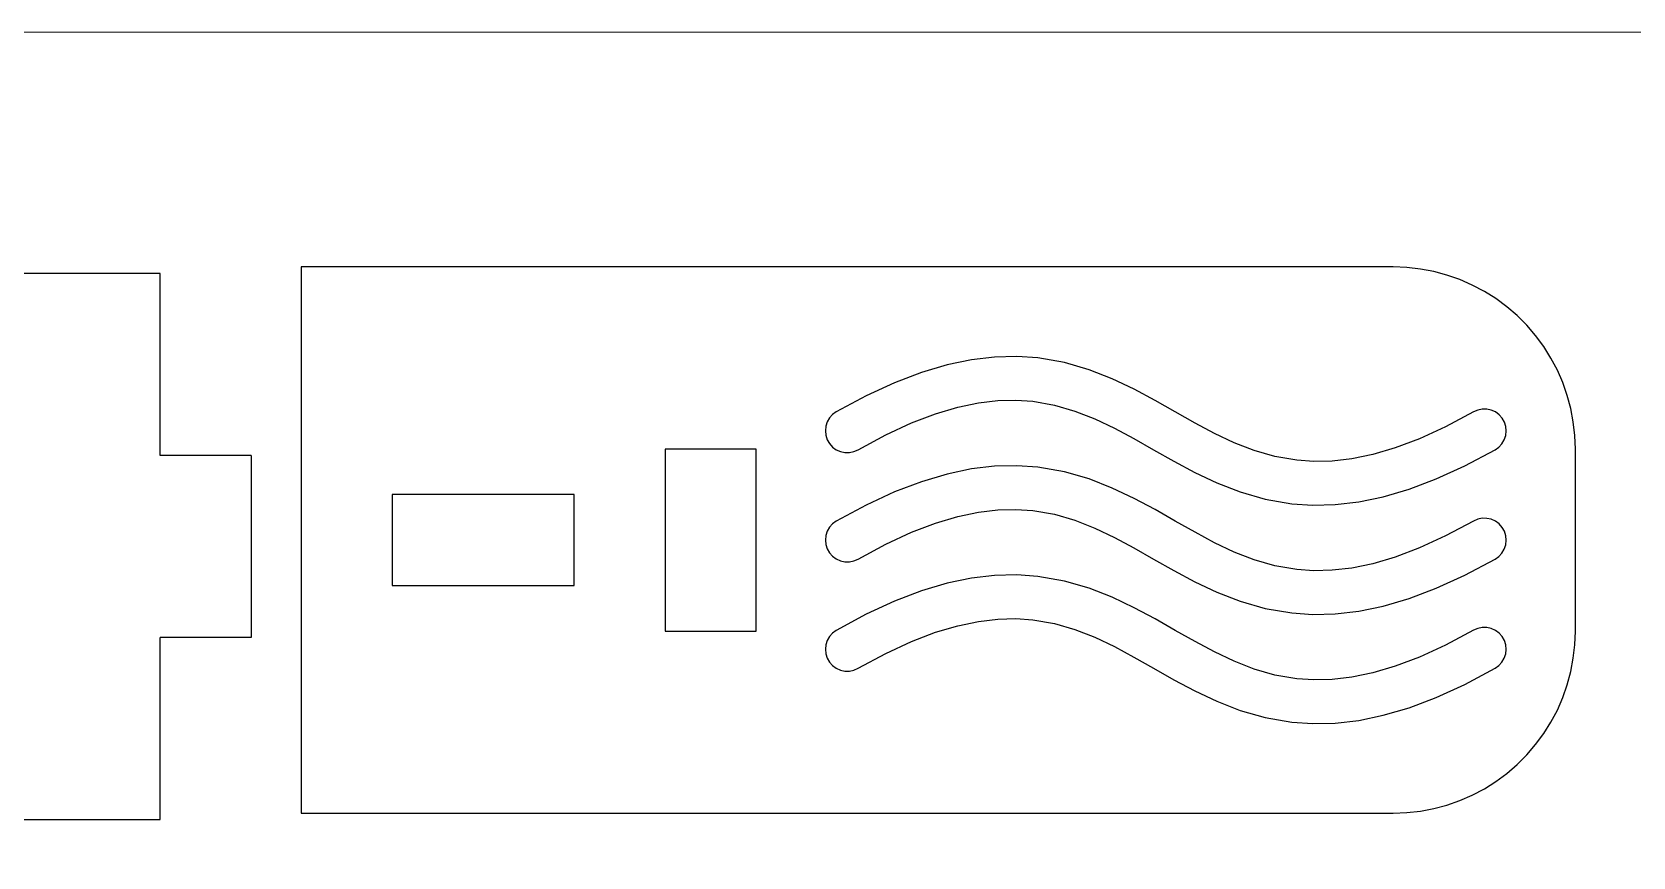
# Model space of a CAD drawing. Header units: millimetres. Extents: x -3928 to -434, y -548 to 1409.
# Drawn here: x -2938.1 to -2850.2, y 1277.1 to 1322.4 of the extents above; entities that cross this region are included whole.
import ezdxf

# ---------------------------------------------------------------- set-up
doc = ezdxf.new("R2010")
doc.units = ezdxf.units.MM
doc.header["$MEASUREMENT"] = 0
doc.layers.add('layer 1', color=7, linetype='Continuous')

msp = doc.modelspace()

# ---------------------------------------------------------------- linework, layer by layer
at = {"layer": 'layer 1', "color": 250, "lineweight": 9}
msp.add_lwpolyline([(-3928.424, 422.392), (-2728.424, 422.392), (-2728.424, 1322.392), (-3928.424, 1322.392), (-3928.424, 422.392)], close=True, dxfattribs=at)
at = {"layer": 'layer 1', "color": 1, "lineweight": 25}
for points in [[(-2923.3666, 1309.4865), (-2923.3666, 1309.4865), (-2923.3666, 1279.4866), (-2923.3666, 1279.4866)], [(-2863.3665, 1309.4865), (-2863.3665, 1309.4865), (-2923.3666, 1309.4865), (-2923.3666, 1309.4865)], [(-2931.1015, 1309.129), (-2931.1015, 1309.129), (-2956.1015, 1309.129), (-2956.1015, 1309.129)], [(-2931.1015, 1299.1288), (-2931.1015, 1299.1288), (-2931.1015, 1309.129), (-2931.1015, 1309.129)], [(-2926.1016, 1299.1288), (-2926.1016, 1299.1288), (-2931.1015, 1299.1288), (-2931.1015, 1299.1288)], [(-2926.1016, 1299.1288), (-2926.1016, 1299.1288), (-2926.1016, 1289.1289), (-2926.1016, 1289.1289)], [(-2898.3666, 1299.4866), (-2898.3666, 1299.4866), (-2903.3665, 1299.4866), (-2903.3665, 1299.4866)], [(-2903.3665, 1299.4866), (-2903.3665, 1299.4866), (-2903.3665, 1289.4868), (-2903.3665, 1289.4868)], [(-2898.3666, 1289.4868), (-2898.3666, 1289.4868), (-2898.3666, 1299.4866), (-2898.3666, 1299.4866)], [(-2853.3666, 1289.4868), (-2853.3666, 1289.4868), (-2853.3666, 1299.4866), (-2853.3666, 1299.4866)], [(-2908.3668, 1296.9865), (-2908.3668, 1296.9865), (-2918.3666, 1296.9865), (-2918.3666, 1296.9865)], [(-2918.3666, 1296.9865), (-2918.3666, 1296.9865), (-2918.3666, 1291.9866), (-2918.3666, 1291.9866)], [(-2908.3668, 1291.9866), (-2908.3668, 1291.9866), (-2908.3668, 1296.9865), (-2908.3668, 1296.9865)], [(-2918.3666, 1291.9866), (-2918.3666, 1291.9866), (-2908.3668, 1291.9866), (-2908.3668, 1291.9866)], [(-2903.3665, 1289.4868), (-2903.3665, 1289.4868), (-2898.3666, 1289.4868), (-2898.3666, 1289.4868)], [(-2926.1016, 1289.1289), (-2926.1016, 1289.1289), (-2931.1015, 1289.1289), (-2931.1015, 1289.1289)], [(-2931.1015, 1279.1291), (-2931.1015, 1279.1291), (-2931.1015, 1289.1289), (-2931.1015, 1289.1289)], [(-2956.1015, 1279.1291), (-2956.1015, 1279.1291), (-2931.1015, 1279.1291), (-2931.1015, 1279.1291)], [(-2923.3666, 1279.4866), (-2923.3666, 1279.4866), (-2863.3665, 1279.4866), (-2863.3665, 1279.4866)]]:
    msp.add_open_spline(points, degree=3, dxfattribs=at)
for points, knots in [([(-2853.3666, 1299.4866), (-2853.3666, 1299.4866), (-2853.3945, 1300.2338), (-2853.3945, 1300.2338), (-2853.3945, 1300.2338), (-2853.3945, 1300.2338), (-2853.4785, 1300.9771), (-2853.4785, 1300.9771), (-2853.4785, 1300.9771), (-2853.4785, 1300.9771), (-2853.6175, 1301.712), (-2853.6175, 1301.712), (-2853.6175, 1301.712), (-2853.6175, 1301.712), (-2853.8108, 1302.4341), (-2853.8108, 1302.4341), (-2853.8108, 1302.4341), (-2853.8108, 1302.4341), (-2854.0577, 1303.14), (-2854.0577, 1303.14), (-2854.0577, 1303.14), (-2854.0577, 1303.14), (-2854.3569, 1303.8255), (-2854.3569, 1303.8255), (-2854.3569, 1303.8255), (-2854.3569, 1303.8255), (-2854.7065, 1304.4866), (-2854.7065, 1304.4866), (-2854.7065, 1304.4866), (-2854.7065, 1304.4866), (-2855.1041, 1305.1198), (-2855.1041, 1305.1198), (-2855.1041, 1305.1198), (-2855.1041, 1305.1198), (-2855.5482, 1305.7216), (-2855.5482, 1305.7216), (-2855.5482, 1305.7216), (-2855.5482, 1305.7216), (-2856.0361, 1306.2885), (-2856.0361, 1306.2885), (-2856.0361, 1306.2885), (-2856.0361, 1306.2885), (-2856.5649, 1306.817), (-2856.5649, 1306.817), (-2856.5649, 1306.817), (-2856.5649, 1306.817), (-2857.1318, 1307.3049), (-2857.1318, 1307.3049), (-2857.1318, 1307.3049), (-2857.1318, 1307.3049), (-2857.7333, 1307.749), (-2857.7333, 1307.749), (-2857.7333, 1307.749), (-2857.7333, 1307.749), (-2858.3666, 1308.147), (-2858.3666, 1308.147), (-2858.3666, 1308.147), (-2858.3666, 1308.147), (-2859.0277, 1308.4962), (-2859.0277, 1308.4962), (-2859.0277, 1308.4962), (-2859.0277, 1308.4962), (-2859.7131, 1308.7954), (-2859.7131, 1308.7954), (-2859.7131, 1308.7954), (-2859.7131, 1308.7954), (-2860.419, 1309.0423), (-2860.419, 1309.0423), (-2860.419, 1309.0423), (-2860.419, 1309.0423), (-2861.1415, 1309.236), (-2861.1415, 1309.236), (-2861.1415, 1309.236), (-2861.1415, 1309.236), (-2861.8763, 1309.375), (-2861.8763, 1309.375), (-2861.8763, 1309.375), (-2861.8763, 1309.375), (-2862.6193, 1309.4586), (-2862.6193, 1309.4586), (-2862.6193, 1309.4586), (-2862.6193, 1309.4586), (-2863.3665, 1309.4865), (-2863.3665, 1309.4865)], [0, 0, 0, 0, 0.0454545, 0.0454545, 0.0454545, 0.0454545, 0.0909091, 0.0909091, 0.0909091, 0.0909091, 0.1363636, 0.1363636, 0.1363636, 0.1363636, 0.1818182, 0.1818182, 0.1818182, 0.1818182, 0.2272727, 0.2272727, 0.2272727, 0.2272727, 0.2727273, 0.2727273, 0.2727273, 0.2727273, 0.3181818, 0.3181818, 0.3181818, 0.3181818, 0.3636364, 0.3636364, 0.3636364, 0.3636364, 0.4090909, 0.4090909, 0.4090909, 0.4090909, 0.4545455, 0.4545455, 0.4545455, 0.4545455, 0.5, 0.5, 0.5, 0.5, 0.5454545, 0.5454545, 0.5454545, 0.5454545, 0.5909091, 0.5909091, 0.5909091, 0.5909091, 0.6363636, 0.6363636, 0.6363636, 0.6363636, 0.6818182, 0.6818182, 0.6818182, 0.6818182, 0.7272727, 0.7272727, 0.7272727, 0.7272727, 0.7727273, 0.7727273, 0.7727273, 0.7727273, 0.8181818, 0.8181818, 0.8181818, 0.8181818, 0.8636364, 0.8636364, 0.8636364, 0.8636364, 0.9090909, 0.9090909, 0.9090909, 0.9090909, 1, 1, 1, 1]), ([(-2858.9596, 1301.5299), (-2858.9596, 1301.5299), (-2860.4984, 1300.7108), (-2860.4984, 1300.7108), (-2860.4984, 1300.7108), (-2860.4984, 1300.7108), (-2861.9307, 1300.056), (-2861.9307, 1300.056), (-2861.9307, 1300.056), (-2861.9307, 1300.056), (-2863.2624, 1299.5533), (-2863.2624, 1299.5533), (-2863.2624, 1299.5533), (-2863.2624, 1299.5533), (-2864.4999, 1299.19), (-2864.4999, 1299.19), (-2864.4999, 1299.19), (-2864.4999, 1299.19), (-2865.6507, 1298.9522), (-2865.6507, 1298.9522), (-2865.6507, 1298.9522), (-2865.6507, 1298.9522), (-2866.7235, 1298.8273), (-2866.7235, 1298.8273), (-2866.7235, 1298.8273), (-2866.7235, 1298.8273), (-2867.7282, 1298.8023), (-2867.7282, 1298.8023), (-2867.7282, 1298.8023), (-2867.7282, 1298.8023), (-2868.6758, 1298.8665), (-2868.6758, 1298.8665), (-2868.6758, 1298.8665), (-2868.6758, 1298.8665), (-2869.8696, 1299.0732), (-2869.8696, 1299.0732), (-2869.8696, 1299.0732), (-2869.8696, 1299.0732), (-2871.0059, 1299.3999), (-2871.0059, 1299.3999), (-2871.0059, 1299.3999), (-2871.0059, 1299.3999), (-2872.1055, 1299.8288), (-2872.1055, 1299.8288), (-2872.1055, 1299.8288), (-2872.1055, 1299.8288), (-2873.185, 1300.3414), (-2873.185, 1300.3414), (-2873.185, 1300.3414), (-2873.185, 1300.3414), (-2874.2595, 1300.9157), (-2874.2595, 1300.9157), (-2874.2595, 1300.9157), (-2874.2595, 1300.9157), (-2875.3436, 1301.5285), (-2875.3436, 1301.5285), (-2875.3436, 1301.5285), (-2875.3436, 1301.5285), (-2876.4514, 1302.1565), (-2876.4514, 1302.1565), (-2876.4514, 1302.1565), (-2876.4514, 1302.1565), (-2877.5989, 1302.7714), (-2877.5989, 1302.7714), (-2877.5989, 1302.7714), (-2877.5989, 1302.7714), (-2878.8026, 1303.3436), (-2878.8026, 1303.3436), (-2878.8026, 1303.3436), (-2878.8026, 1303.3436), (-2880.0776, 1303.8434), (-2880.0776, 1303.8434), (-2880.0776, 1303.8434), (-2880.0776, 1303.8434), (-2881.4379, 1304.2375), (-2881.4379, 1304.2375), (-2881.4379, 1304.2375), (-2881.4379, 1304.2375), (-2882.8934, 1304.4911), (-2882.8934, 1304.4911), (-2882.8934, 1304.4911), (-2882.8934, 1304.4911), (-2884.0509, 1304.5702), (-2884.0509, 1304.5702), (-2884.0509, 1304.5702), (-2884.0509, 1304.5702), (-2885.2669, 1304.5402), (-2885.2669, 1304.5402), (-2885.2669, 1304.5402), (-2885.2669, 1304.5402), (-2886.5429, 1304.3903), (-2886.5429, 1304.3903), (-2886.5429, 1304.3903), (-2886.5429, 1304.3903), (-2887.8817, 1304.1109), (-2887.8817, 1304.1109), (-2887.8817, 1304.1109), (-2887.8817, 1304.1109), (-2889.2875, 1303.6939), (-2889.2875, 1303.6939), (-2889.2875, 1303.6939), (-2889.2875, 1303.6939), (-2890.7653, 1303.1301), (-2890.7653, 1303.1301), (-2890.7653, 1303.1301), (-2890.7653, 1303.1301), (-2892.3221, 1302.4112), (-2892.3221, 1302.4112), (-2892.3221, 1302.4112), (-2892.3221, 1302.4112), (-2893.9647, 1301.5271), (-2893.9647, 1301.5271)], [0, 0, 0, 0, 0.0344828, 0.0344828, 0.0344828, 0.0344828, 0.0689655, 0.0689655, 0.0689655, 0.0689655, 0.1034483, 0.1034483, 0.1034483, 0.1034483, 0.137931, 0.137931, 0.137931, 0.137931, 0.1724138, 0.1724138, 0.1724138, 0.1724138, 0.2068966, 0.2068966, 0.2068966, 0.2068966, 0.2413793, 0.2413793, 0.2413793, 0.2413793, 0.2758621, 0.2758621, 0.2758621, 0.2758621, 0.3103448, 0.3103448, 0.3103448, 0.3103448, 0.3448276, 0.3448276, 0.3448276, 0.3448276, 0.3793103, 0.3793103, 0.3793103, 0.3793103, 0.4137931, 0.4137931, 0.4137931, 0.4137931, 0.4482759, 0.4482759, 0.4482759, 0.4482759, 0.4827586, 0.4827586, 0.4827586, 0.4827586, 0.5172414, 0.5172414, 0.5172414, 0.5172414, 0.5517241, 0.5517241, 0.5517241, 0.5517241, 0.5862069, 0.5862069, 0.5862069, 0.5862069, 0.6206897, 0.6206897, 0.6206897, 0.6206897, 0.6551724, 0.6551724, 0.6551724, 0.6551724, 0.6896552, 0.6896552, 0.6896552, 0.6896552, 0.7241379, 0.7241379, 0.7241379, 0.7241379, 0.7586207, 0.7586207, 0.7586207, 0.7586207, 0.7931034, 0.7931034, 0.7931034, 0.7931034, 0.8275862, 0.8275862, 0.8275862, 0.8275862, 0.862069, 0.862069, 0.862069, 0.862069, 0.8965517, 0.8965517, 0.8965517, 0.8965517, 0.9310345, 0.9310345, 0.9310345, 0.9310345, 1, 1, 1, 1]), ([(-2892.7687, 1299.4461), (-2892.7687, 1299.4461), (-2891.2479, 1300.2649), (-2891.2479, 1300.2649), (-2891.2479, 1300.2649), (-2891.2479, 1300.2649), (-2889.8322, 1300.9193), (-2889.8322, 1300.9193), (-2889.8322, 1300.9193), (-2889.8322, 1300.9193), (-2888.5164, 1301.4213), (-2888.5164, 1301.4213), (-2888.5164, 1301.4213), (-2888.5164, 1301.4213), (-2887.2936, 1301.7843), (-2887.2936, 1301.7843), (-2887.2936, 1301.7843), (-2887.2936, 1301.7843), (-2886.157, 1302.0213), (-2886.157, 1302.0213), (-2886.157, 1302.0213), (-2886.157, 1302.0213), (-2885.0969, 1302.1462), (-2885.0969, 1302.1462), (-2885.0969, 1302.1462), (-2885.0969, 1302.1462), (-2884.1042, 1302.1709), (-2884.1042, 1302.1709), (-2884.1042, 1302.1709), (-2884.1042, 1302.1709), (-2883.1672, 1302.1071), (-2883.1672, 1302.1071), (-2883.1672, 1302.1071), (-2883.1672, 1302.1071), (-2881.9854, 1301.9007), (-2881.9854, 1301.9007), (-2881.9854, 1301.9007), (-2881.9854, 1301.9007), (-2880.8583, 1301.574), (-2880.8583, 1301.574), (-2880.8583, 1301.574), (-2880.8583, 1301.574), (-2879.7657, 1301.1454), (-2879.7657, 1301.1454), (-2879.7657, 1301.1454), (-2879.7657, 1301.1454), (-2878.6904, 1300.6328), (-2878.6904, 1300.6328), (-2878.6904, 1300.6328), (-2878.6904, 1300.6328), (-2877.618, 1300.0581), (-2877.618, 1300.0581), (-2877.618, 1300.0581), (-2877.618, 1300.0581), (-2876.5343, 1299.4447), (-2876.5343, 1299.4447), (-2876.5343, 1299.4447), (-2876.5343, 1299.4447), (-2875.4248, 1298.8164), (-2875.4248, 1298.8164), (-2875.4248, 1298.8164), (-2875.4248, 1298.8164), (-2874.2733, 1298.2015), (-2874.2733, 1298.2015), (-2874.2733, 1298.2015), (-2874.2733, 1298.2015), (-2873.0643, 1297.6289), (-2873.0643, 1297.6289), (-2873.0643, 1297.6289), (-2873.0643, 1297.6289), (-2871.782, 1297.129), (-2871.782, 1297.129), (-2871.782, 1297.129), (-2871.782, 1297.129), (-2870.4129, 1296.7353), (-2870.4129, 1296.7353), (-2870.4129, 1296.7353), (-2870.4129, 1296.7353), (-2868.9471, 1296.4817), (-2868.9471, 1296.4817), (-2868.9471, 1296.4817), (-2868.9471, 1296.4817), (-2867.7808, 1296.403), (-2867.7808, 1296.403), (-2867.7808, 1296.403), (-2867.7808, 1296.403), (-2866.5552, 1296.433), (-2866.5552, 1296.433), (-2866.5552, 1296.433), (-2866.5552, 1296.433), (-2865.2687, 1296.5829), (-2865.2687, 1296.5829), (-2865.2687, 1296.5829), (-2865.2687, 1296.5829), (-2863.9175, 1296.8616), (-2863.9175, 1296.8616), (-2863.9175, 1296.8616), (-2863.9175, 1296.8616), (-2862.4986, 1297.2783), (-2862.4986, 1297.2783), (-2862.4986, 1297.2783), (-2862.4986, 1297.2783), (-2861.006, 1297.8413), (-2861.006, 1297.8413), (-2861.006, 1297.8413), (-2861.006, 1297.8413), (-2859.4334, 1298.5599), (-2859.4334, 1298.5599), (-2859.4334, 1298.5599), (-2859.4334, 1298.5599), (-2857.7739, 1299.4432), (-2857.7739, 1299.4432)], [0, 0, 0, 0, 0.0344828, 0.0344828, 0.0344828, 0.0344828, 0.0689655, 0.0689655, 0.0689655, 0.0689655, 0.1034483, 0.1034483, 0.1034483, 0.1034483, 0.137931, 0.137931, 0.137931, 0.137931, 0.1724138, 0.1724138, 0.1724138, 0.1724138, 0.2068966, 0.2068966, 0.2068966, 0.2068966, 0.2413793, 0.2413793, 0.2413793, 0.2413793, 0.2758621, 0.2758621, 0.2758621, 0.2758621, 0.3103448, 0.3103448, 0.3103448, 0.3103448, 0.3448276, 0.3448276, 0.3448276, 0.3448276, 0.3793103, 0.3793103, 0.3793103, 0.3793103, 0.4137931, 0.4137931, 0.4137931, 0.4137931, 0.4482759, 0.4482759, 0.4482759, 0.4482759, 0.4827586, 0.4827586, 0.4827586, 0.4827586, 0.5172414, 0.5172414, 0.5172414, 0.5172414, 0.5517241, 0.5517241, 0.5517241, 0.5517241, 0.5862069, 0.5862069, 0.5862069, 0.5862069, 0.6206897, 0.6206897, 0.6206897, 0.6206897, 0.6551724, 0.6551724, 0.6551724, 0.6551724, 0.6896552, 0.6896552, 0.6896552, 0.6896552, 0.7241379, 0.7241379, 0.7241379, 0.7241379, 0.7586207, 0.7586207, 0.7586207, 0.7586207, 0.7931034, 0.7931034, 0.7931034, 0.7931034, 0.8275862, 0.8275862, 0.8275862, 0.8275862, 0.862069, 0.862069, 0.862069, 0.862069, 0.8965517, 0.8965517, 0.8965517, 0.8965517, 0.9310345, 0.9310345, 0.9310345, 0.9310345, 1, 1, 1, 1]), ([(-2857.7739, 1299.4432), (-2857.7739, 1299.4432), (-2857.5696, 1299.5893), (-2857.5696, 1299.5893), (-2857.5696, 1299.5893), (-2857.5696, 1299.5893), (-2857.4006, 1299.7749), (-2857.4006, 1299.7749), (-2857.4006, 1299.7749), (-2857.4006, 1299.7749), (-2857.2736, 1299.9911), (-2857.2736, 1299.9911), (-2857.2736, 1299.9911), (-2857.2736, 1299.9911), (-2857.1946, 1300.2292), (-2857.1946, 1300.2292), (-2857.1946, 1300.2292), (-2857.1946, 1300.2292), (-2857.1668, 1300.4783), (-2857.1668, 1300.4783), (-2857.1668, 1300.4783), (-2857.1668, 1300.4783), (-2857.1911, 1300.7281), (-2857.1911, 1300.7281), (-2857.1911, 1300.7281), (-2857.1911, 1300.7281), (-2857.2669, 1300.9672), (-2857.2669, 1300.9672), (-2857.2669, 1300.9672), (-2857.2669, 1300.9672), (-2857.3911, 1301.1853), (-2857.3911, 1301.1853), (-2857.3911, 1301.1853), (-2857.3911, 1301.1853), (-2857.5576, 1301.3729), (-2857.5576, 1301.3729), (-2857.5576, 1301.3729), (-2857.5576, 1301.3729), (-2857.7594, 1301.5218), (-2857.7594, 1301.5218), (-2857.7594, 1301.5218), (-2857.7594, 1301.5218), (-2857.988, 1301.6255), (-2857.988, 1301.6255), (-2857.988, 1301.6255), (-2857.988, 1301.6255), (-2858.2332, 1301.6792), (-2858.2332, 1301.6792), (-2858.2332, 1301.6792), (-2858.2332, 1301.6792), (-2858.484, 1301.6809), (-2858.484, 1301.6809), (-2858.484, 1301.6809), (-2858.484, 1301.6809), (-2858.7296, 1301.6305), (-2858.7296, 1301.6305), (-2858.7296, 1301.6305), (-2858.7296, 1301.6305), (-2858.9596, 1301.5299), (-2858.9596, 1301.5299)], [0, 0, 0, 0, 0.0625, 0.0625, 0.0625, 0.0625, 0.125, 0.125, 0.125, 0.125, 0.1875, 0.1875, 0.1875, 0.1875, 0.25, 0.25, 0.25, 0.25, 0.3125, 0.3125, 0.3125, 0.3125, 0.375, 0.375, 0.375, 0.375, 0.4375, 0.4375, 0.4375, 0.4375, 0.5, 0.5, 0.5, 0.5, 0.5625, 0.5625, 0.5625, 0.5625, 0.625, 0.625, 0.625, 0.625, 0.6875, 0.6875, 0.6875, 0.6875, 0.75, 0.75, 0.75, 0.75, 0.8125, 0.8125, 0.8125, 0.8125, 0.875, 0.875, 0.875, 0.875, 1, 1, 1, 1]), ([(-2893.9647, 1301.5271), (-2893.9647, 1301.5271), (-2894.1679, 1301.38), (-2894.1679, 1301.38), (-2894.1679, 1301.38), (-2894.1679, 1301.38), (-2894.3361, 1301.1941), (-2894.3361, 1301.1941), (-2894.3361, 1301.1941), (-2894.3361, 1301.1941), (-2894.4617, 1300.9771), (-2894.4617, 1300.9771), (-2894.4617, 1300.9771), (-2894.4617, 1300.9771), (-2894.54, 1300.7386), (-2894.54, 1300.7386), (-2894.54, 1300.7386), (-2894.54, 1300.7386), (-2894.5665, 1300.4892), (-2894.5665, 1300.4892), (-2894.5665, 1300.4892), (-2894.5665, 1300.4892), (-2894.5411, 1300.2395), (-2894.5411, 1300.2395), (-2894.5411, 1300.2395), (-2894.5411, 1300.2395), (-2894.4638, 1300.001), (-2894.4638, 1300.001), (-2894.4638, 1300.001), (-2894.4638, 1300.001), (-2894.339, 1299.7833), (-2894.339, 1299.7833), (-2894.339, 1299.7833), (-2894.339, 1299.7833), (-2894.1714, 1299.5967), (-2894.1714, 1299.5967), (-2894.1714, 1299.5967), (-2894.1714, 1299.5967), (-2893.9689, 1299.4485), (-2893.9689, 1299.4485), (-2893.9689, 1299.4485), (-2893.9689, 1299.4485), (-2893.7399, 1299.3462), (-2893.7399, 1299.3462), (-2893.7399, 1299.3462), (-2893.7399, 1299.3462), (-2893.4944, 1299.2937), (-2893.4944, 1299.2937), (-2893.4944, 1299.2937), (-2893.4944, 1299.2937), (-2893.2436, 1299.293), (-2893.2436, 1299.293), (-2893.2436, 1299.293), (-2893.2436, 1299.293), (-2892.998, 1299.3445), (-2892.998, 1299.3445), (-2892.998, 1299.3445), (-2892.998, 1299.3445), (-2892.7687, 1299.4461), (-2892.7687, 1299.4461)], [0, 0, 0, 0, 0.0625, 0.0625, 0.0625, 0.0625, 0.125, 0.125, 0.125, 0.125, 0.1875, 0.1875, 0.1875, 0.1875, 0.25, 0.25, 0.25, 0.25, 0.3125, 0.3125, 0.3125, 0.3125, 0.375, 0.375, 0.375, 0.375, 0.4375, 0.4375, 0.4375, 0.4375, 0.5, 0.5, 0.5, 0.5, 0.5625, 0.5625, 0.5625, 0.5625, 0.625, 0.625, 0.625, 0.625, 0.6875, 0.6875, 0.6875, 0.6875, 0.75, 0.75, 0.75, 0.75, 0.8125, 0.8125, 0.8125, 0.8125, 0.875, 0.875, 0.875, 0.875, 1, 1, 1, 1]), ([(-2858.9596, 1295.5299), (-2858.9596, 1295.5299), (-2860.4984, 1294.7107), (-2860.4984, 1294.7107), (-2860.4984, 1294.7107), (-2860.4984, 1294.7107), (-2861.9307, 1294.056), (-2861.9307, 1294.056), (-2861.9307, 1294.056), (-2861.9307, 1294.056), (-2863.2624, 1293.5533), (-2863.2624, 1293.5533), (-2863.2624, 1293.5533), (-2863.2624, 1293.5533), (-2864.4999, 1293.1899), (-2864.4999, 1293.1899), (-2864.4999, 1293.1899), (-2864.4999, 1293.1899), (-2865.6507, 1292.9521), (-2865.6507, 1292.9521), (-2865.6507, 1292.9521), (-2865.6507, 1292.9521), (-2866.7235, 1292.8273), (-2866.7235, 1292.8273), (-2866.7235, 1292.8273), (-2866.7235, 1292.8273), (-2867.7282, 1292.8022), (-2867.7282, 1292.8022), (-2867.7282, 1292.8022), (-2867.7282, 1292.8022), (-2868.6758, 1292.8664), (-2868.6758, 1292.8664), (-2868.6758, 1292.8664), (-2868.6758, 1292.8664), (-2869.8696, 1293.0731), (-2869.8696, 1293.0731), (-2869.8696, 1293.0731), (-2869.8696, 1293.0731), (-2871.0059, 1293.3998), (-2871.0059, 1293.3998), (-2871.0059, 1293.3998), (-2871.0059, 1293.3998), (-2872.1055, 1293.8288), (-2872.1055, 1293.8288), (-2872.1055, 1293.8288), (-2872.1055, 1293.8288), (-2873.185, 1294.3414), (-2873.185, 1294.3414), (-2873.185, 1294.3414), (-2873.185, 1294.3414), (-2874.2595, 1294.9157), (-2874.2595, 1294.9157), (-2874.2595, 1294.9157), (-2874.2595, 1294.9157), (-2875.3436, 1295.5285), (-2875.3436, 1295.5285), (-2875.3436, 1295.5285), (-2875.3436, 1295.5285), (-2876.4514, 1296.1564), (-2876.4514, 1296.1564), (-2876.4514, 1296.1564), (-2876.4514, 1296.1564), (-2877.5989, 1296.7713), (-2877.5989, 1296.7713), (-2877.5989, 1296.7713), (-2877.5989, 1296.7713), (-2878.8026, 1297.3435), (-2878.8026, 1297.3435), (-2878.8026, 1297.3435), (-2878.8026, 1297.3435), (-2880.0776, 1297.8438), (-2880.0776, 1297.8438), (-2880.0776, 1297.8438), (-2880.0776, 1297.8438), (-2881.4379, 1298.2375), (-2881.4379, 1298.2375), (-2881.4379, 1298.2375), (-2881.4379, 1298.2375), (-2882.8934, 1298.4915), (-2882.8934, 1298.4915), (-2882.8934, 1298.4915), (-2882.8934, 1298.4915), (-2884.0509, 1298.5701), (-2884.0509, 1298.5701), (-2884.0509, 1298.5701), (-2884.0509, 1298.5701), (-2885.2669, 1298.5401), (-2885.2669, 1298.5401), (-2885.2669, 1298.5401), (-2885.2669, 1298.5401), (-2886.5429, 1298.3902), (-2886.5429, 1298.3902), (-2886.5429, 1298.3902), (-2886.5429, 1298.3902), (-2887.8817, 1298.1108), (-2887.8817, 1298.1108), (-2887.8817, 1298.1108), (-2887.8817, 1298.1108), (-2889.2875, 1297.6938), (-2889.2875, 1297.6938), (-2889.2875, 1297.6938), (-2889.2875, 1297.6938), (-2890.7653, 1297.1304), (-2890.7653, 1297.1304), (-2890.7653, 1297.1304), (-2890.7653, 1297.1304), (-2892.3221, 1296.4111), (-2892.3221, 1296.4111), (-2892.3221, 1296.4111), (-2892.3221, 1296.4111), (-2893.9647, 1295.5271), (-2893.9647, 1295.5271)], [0, 0, 0, 0, 0.0344828, 0.0344828, 0.0344828, 0.0344828, 0.0689655, 0.0689655, 0.0689655, 0.0689655, 0.1034483, 0.1034483, 0.1034483, 0.1034483, 0.137931, 0.137931, 0.137931, 0.137931, 0.1724138, 0.1724138, 0.1724138, 0.1724138, 0.2068966, 0.2068966, 0.2068966, 0.2068966, 0.2413793, 0.2413793, 0.2413793, 0.2413793, 0.2758621, 0.2758621, 0.2758621, 0.2758621, 0.3103448, 0.3103448, 0.3103448, 0.3103448, 0.3448276, 0.3448276, 0.3448276, 0.3448276, 0.3793103, 0.3793103, 0.3793103, 0.3793103, 0.4137931, 0.4137931, 0.4137931, 0.4137931, 0.4482759, 0.4482759, 0.4482759, 0.4482759, 0.4827586, 0.4827586, 0.4827586, 0.4827586, 0.5172414, 0.5172414, 0.5172414, 0.5172414, 0.5517241, 0.5517241, 0.5517241, 0.5517241, 0.5862069, 0.5862069, 0.5862069, 0.5862069, 0.6206897, 0.6206897, 0.6206897, 0.6206897, 0.6551724, 0.6551724, 0.6551724, 0.6551724, 0.6896552, 0.6896552, 0.6896552, 0.6896552, 0.7241379, 0.7241379, 0.7241379, 0.7241379, 0.7586207, 0.7586207, 0.7586207, 0.7586207, 0.7931034, 0.7931034, 0.7931034, 0.7931034, 0.8275862, 0.8275862, 0.8275862, 0.8275862, 0.862069, 0.862069, 0.862069, 0.862069, 0.8965517, 0.8965517, 0.8965517, 0.8965517, 0.9310345, 0.9310345, 0.9310345, 0.9310345, 1, 1, 1, 1]), ([(-2893.9647, 1295.5271), (-2893.9647, 1295.5271), (-2894.1679, 1295.38), (-2894.1679, 1295.38), (-2894.1679, 1295.38), (-2894.1679, 1295.38), (-2894.3361, 1295.194), (-2894.3361, 1295.194), (-2894.3361, 1295.194), (-2894.3361, 1295.194), (-2894.4617, 1294.9771), (-2894.4617, 1294.9771), (-2894.4617, 1294.9771), (-2894.4617, 1294.9771), (-2894.54, 1294.7386), (-2894.54, 1294.7386), (-2894.54, 1294.7386), (-2894.54, 1294.7386), (-2894.5665, 1294.4892), (-2894.5665, 1294.4892), (-2894.5665, 1294.4892), (-2894.5665, 1294.4892), (-2894.5411, 1294.2394), (-2894.5411, 1294.2394), (-2894.5411, 1294.2394), (-2894.5411, 1294.2394), (-2894.4638, 1294.0009), (-2894.4638, 1294.0009), (-2894.4638, 1294.0009), (-2894.4638, 1294.0009), (-2894.339, 1293.7833), (-2894.339, 1293.7833), (-2894.339, 1293.7833), (-2894.339, 1293.7833), (-2894.1714, 1293.5967), (-2894.1714, 1293.5967), (-2894.1714, 1293.5967), (-2894.1714, 1293.5967), (-2893.9689, 1293.4485), (-2893.9689, 1293.4485), (-2893.9689, 1293.4485), (-2893.9689, 1293.4485), (-2893.7399, 1293.3462), (-2893.7399, 1293.3462), (-2893.7399, 1293.3462), (-2893.7399, 1293.3462), (-2893.4944, 1293.2936), (-2893.4944, 1293.2936), (-2893.4944, 1293.2936), (-2893.4944, 1293.2936), (-2893.2436, 1293.2929), (-2893.2436, 1293.2929), (-2893.2436, 1293.2929), (-2893.2436, 1293.2929), (-2892.998, 1293.3444), (-2892.998, 1293.3444), (-2892.998, 1293.3444), (-2892.998, 1293.3444), (-2892.7687, 1293.446), (-2892.7687, 1293.446)], [0, 0, 0, 0, 0.0625, 0.0625, 0.0625, 0.0625, 0.125, 0.125, 0.125, 0.125, 0.1875, 0.1875, 0.1875, 0.1875, 0.25, 0.25, 0.25, 0.25, 0.3125, 0.3125, 0.3125, 0.3125, 0.375, 0.375, 0.375, 0.375, 0.4375, 0.4375, 0.4375, 0.4375, 0.5, 0.5, 0.5, 0.5, 0.5625, 0.5625, 0.5625, 0.5625, 0.625, 0.625, 0.625, 0.625, 0.6875, 0.6875, 0.6875, 0.6875, 0.75, 0.75, 0.75, 0.75, 0.8125, 0.8125, 0.8125, 0.8125, 0.875, 0.875, 0.875, 0.875, 1, 1, 1, 1]), ([(-2892.7687, 1293.446), (-2892.7687, 1293.446), (-2891.2479, 1294.2648), (-2891.2479, 1294.2648), (-2891.2479, 1294.2648), (-2891.2479, 1294.2648), (-2889.8322, 1294.9192), (-2889.8322, 1294.9192), (-2889.8322, 1294.9192), (-2889.8322, 1294.9192), (-2888.5164, 1295.4212), (-2888.5164, 1295.4212), (-2888.5164, 1295.4212), (-2888.5164, 1295.4212), (-2887.2936, 1295.7842), (-2887.2936, 1295.7842), (-2887.2936, 1295.7842), (-2887.2936, 1295.7842), (-2886.157, 1296.0213), (-2886.157, 1296.0213), (-2886.157, 1296.0213), (-2886.157, 1296.0213), (-2885.0969, 1296.1462), (-2885.0969, 1296.1462), (-2885.0969, 1296.1462), (-2885.0969, 1296.1462), (-2884.1042, 1296.1709), (-2884.1042, 1296.1709), (-2884.1042, 1296.1709), (-2884.1042, 1296.1709), (-2883.1672, 1296.107), (-2883.1672, 1296.107), (-2883.1672, 1296.107), (-2883.1672, 1296.107), (-2881.9854, 1295.9007), (-2881.9854, 1295.9007), (-2881.9854, 1295.9007), (-2881.9854, 1295.9007), (-2880.8583, 1295.5743), (-2880.8583, 1295.5743), (-2880.8583, 1295.5743), (-2880.8583, 1295.5743), (-2879.7657, 1295.1454), (-2879.7657, 1295.1454), (-2879.7657, 1295.1454), (-2879.7657, 1295.1454), (-2878.6904, 1294.6328), (-2878.6904, 1294.6328), (-2878.6904, 1294.6328), (-2878.6904, 1294.6328), (-2877.618, 1294.0581), (-2877.618, 1294.0581), (-2877.618, 1294.0581), (-2877.618, 1294.0581), (-2876.5343, 1293.4446), (-2876.5343, 1293.4446), (-2876.5343, 1293.4446), (-2876.5343, 1293.4446), (-2875.4248, 1292.8163), (-2875.4248, 1292.8163), (-2875.4248, 1292.8163), (-2875.4248, 1292.8163), (-2874.2733, 1292.2014), (-2874.2733, 1292.2014), (-2874.2733, 1292.2014), (-2874.2733, 1292.2014), (-2873.0643, 1291.6289), (-2873.0643, 1291.6289), (-2873.0643, 1291.6289), (-2873.0643, 1291.6289), (-2871.782, 1291.129), (-2871.782, 1291.129), (-2871.782, 1291.129), (-2871.782, 1291.129), (-2870.4129, 1290.7353), (-2870.4129, 1290.7353), (-2870.4129, 1290.7353), (-2870.4129, 1290.7353), (-2868.9471, 1290.482), (-2868.9471, 1290.482), (-2868.9471, 1290.482), (-2868.9471, 1290.482), (-2867.7808, 1290.403), (-2867.7808, 1290.403), (-2867.7808, 1290.403), (-2867.7808, 1290.403), (-2866.5552, 1290.4333), (-2866.5552, 1290.4333), (-2866.5552, 1290.4333), (-2866.5552, 1290.4333), (-2865.2687, 1290.5829), (-2865.2687, 1290.5829), (-2865.2687, 1290.5829), (-2865.2687, 1290.5829), (-2863.9175, 1290.8616), (-2863.9175, 1290.8616), (-2863.9175, 1290.8616), (-2863.9175, 1290.8616), (-2862.4986, 1291.2782), (-2862.4986, 1291.2782), (-2862.4986, 1291.2782), (-2862.4986, 1291.2782), (-2861.006, 1291.8412), (-2861.006, 1291.8412), (-2861.006, 1291.8412), (-2861.006, 1291.8412), (-2859.4334, 1292.5598), (-2859.4334, 1292.5598), (-2859.4334, 1292.5598), (-2859.4334, 1292.5598), (-2857.7739, 1293.4432), (-2857.7739, 1293.4432)], [0, 0, 0, 0, 0.0344828, 0.0344828, 0.0344828, 0.0344828, 0.0689655, 0.0689655, 0.0689655, 0.0689655, 0.1034483, 0.1034483, 0.1034483, 0.1034483, 0.137931, 0.137931, 0.137931, 0.137931, 0.1724138, 0.1724138, 0.1724138, 0.1724138, 0.2068966, 0.2068966, 0.2068966, 0.2068966, 0.2413793, 0.2413793, 0.2413793, 0.2413793, 0.2758621, 0.2758621, 0.2758621, 0.2758621, 0.3103448, 0.3103448, 0.3103448, 0.3103448, 0.3448276, 0.3448276, 0.3448276, 0.3448276, 0.3793103, 0.3793103, 0.3793103, 0.3793103, 0.4137931, 0.4137931, 0.4137931, 0.4137931, 0.4482759, 0.4482759, 0.4482759, 0.4482759, 0.4827586, 0.4827586, 0.4827586, 0.4827586, 0.5172414, 0.5172414, 0.5172414, 0.5172414, 0.5517241, 0.5517241, 0.5517241, 0.5517241, 0.5862069, 0.5862069, 0.5862069, 0.5862069, 0.6206897, 0.6206897, 0.6206897, 0.6206897, 0.6551724, 0.6551724, 0.6551724, 0.6551724, 0.6896552, 0.6896552, 0.6896552, 0.6896552, 0.7241379, 0.7241379, 0.7241379, 0.7241379, 0.7586207, 0.7586207, 0.7586207, 0.7586207, 0.7931034, 0.7931034, 0.7931034, 0.7931034, 0.8275862, 0.8275862, 0.8275862, 0.8275862, 0.862069, 0.862069, 0.862069, 0.862069, 0.8965517, 0.8965517, 0.8965517, 0.8965517, 0.9310345, 0.9310345, 0.9310345, 0.9310345, 1, 1, 1, 1]), ([(-2857.7739, 1293.4432), (-2857.7739, 1293.4432), (-2857.5696, 1293.5893), (-2857.5696, 1293.5893), (-2857.5696, 1293.5893), (-2857.5696, 1293.5893), (-2857.4006, 1293.7748), (-2857.4006, 1293.7748), (-2857.4006, 1293.7748), (-2857.4006, 1293.7748), (-2857.2736, 1293.9911), (-2857.2736, 1293.9911), (-2857.2736, 1293.9911), (-2857.2736, 1293.9911), (-2857.1946, 1294.2292), (-2857.1946, 1294.2292), (-2857.1946, 1294.2292), (-2857.1946, 1294.2292), (-2857.1668, 1294.4786), (-2857.1668, 1294.4786), (-2857.1668, 1294.4786), (-2857.1668, 1294.4786), (-2857.1911, 1294.728), (-2857.1911, 1294.728), (-2857.1911, 1294.728), (-2857.1911, 1294.728), (-2857.2669, 1294.9672), (-2857.2669, 1294.9672), (-2857.2669, 1294.9672), (-2857.2669, 1294.9672), (-2857.3911, 1295.1852), (-2857.3911, 1295.1852), (-2857.3911, 1295.1852), (-2857.3911, 1295.1852), (-2857.5576, 1295.3729), (-2857.5576, 1295.3729), (-2857.5576, 1295.3729), (-2857.5576, 1295.3729), (-2857.7594, 1295.5218), (-2857.7594, 1295.5218), (-2857.7594, 1295.5218), (-2857.7594, 1295.5218), (-2857.988, 1295.6255), (-2857.988, 1295.6255), (-2857.988, 1295.6255), (-2857.988, 1295.6255), (-2858.2332, 1295.6791), (-2858.2332, 1295.6791), (-2858.2332, 1295.6791), (-2858.2332, 1295.6791), (-2858.484, 1295.6809), (-2858.484, 1295.6809), (-2858.484, 1295.6809), (-2858.484, 1295.6809), (-2858.7296, 1295.6304), (-2858.7296, 1295.6304), (-2858.7296, 1295.6304), (-2858.7296, 1295.6304), (-2858.9596, 1295.5299), (-2858.9596, 1295.5299)], [0, 0, 0, 0, 0.0625, 0.0625, 0.0625, 0.0625, 0.125, 0.125, 0.125, 0.125, 0.1875, 0.1875, 0.1875, 0.1875, 0.25, 0.25, 0.25, 0.25, 0.3125, 0.3125, 0.3125, 0.3125, 0.375, 0.375, 0.375, 0.375, 0.4375, 0.4375, 0.4375, 0.4375, 0.5, 0.5, 0.5, 0.5, 0.5625, 0.5625, 0.5625, 0.5625, 0.625, 0.625, 0.625, 0.625, 0.6875, 0.6875, 0.6875, 0.6875, 0.75, 0.75, 0.75, 0.75, 0.8125, 0.8125, 0.8125, 0.8125, 0.875, 0.875, 0.875, 0.875, 1, 1, 1, 1]), ([(-2858.9596, 1289.5298), (-2858.9596, 1289.5298), (-2860.4984, 1288.7107), (-2860.4984, 1288.7107), (-2860.4984, 1288.7107), (-2860.4984, 1288.7107), (-2861.9307, 1288.0559), (-2861.9307, 1288.0559), (-2861.9307, 1288.0559), (-2861.9307, 1288.0559), (-2863.2624, 1287.5532), (-2863.2624, 1287.5532), (-2863.2624, 1287.5532), (-2863.2624, 1287.5532), (-2864.4999, 1287.1899), (-2864.4999, 1287.1899), (-2864.4999, 1287.1899), (-2864.4999, 1287.1899), (-2865.6507, 1286.9521), (-2865.6507, 1286.9521), (-2865.6507, 1286.9521), (-2865.6507, 1286.9521), (-2866.7235, 1286.8272), (-2866.7235, 1286.8272), (-2866.7235, 1286.8272), (-2866.7235, 1286.8272), (-2867.7282, 1286.8025), (-2867.7282, 1286.8025), (-2867.7282, 1286.8025), (-2867.7282, 1286.8025), (-2868.6758, 1286.8664), (-2868.6758, 1286.8664), (-2868.6758, 1286.8664), (-2868.6758, 1286.8664), (-2869.8696, 1287.0731), (-2869.8696, 1287.0731), (-2869.8696, 1287.0731), (-2869.8696, 1287.0731), (-2871.0059, 1287.3998), (-2871.0059, 1287.3998), (-2871.0059, 1287.3998), (-2871.0059, 1287.3998), (-2872.1055, 1287.8287), (-2872.1055, 1287.8287), (-2872.1055, 1287.8287), (-2872.1055, 1287.8287), (-2873.185, 1288.3413), (-2873.185, 1288.3413), (-2873.185, 1288.3413), (-2873.185, 1288.3413), (-2874.2595, 1288.9157), (-2874.2595, 1288.9157), (-2874.2595, 1288.9157), (-2874.2595, 1288.9157), (-2875.3436, 1289.5284), (-2875.3436, 1289.5284), (-2875.3436, 1289.5284), (-2875.3436, 1289.5284), (-2876.4514, 1290.1564), (-2876.4514, 1290.1564), (-2876.4514, 1290.1564), (-2876.4514, 1290.1564), (-2877.5989, 1290.7713), (-2877.5989, 1290.7713), (-2877.5989, 1290.7713), (-2877.5989, 1290.7713), (-2878.8026, 1291.3435), (-2878.8026, 1291.3435), (-2878.8026, 1291.3435), (-2878.8026, 1291.3435), (-2880.0776, 1291.8437), (-2880.0776, 1291.8437), (-2880.0776, 1291.8437), (-2880.0776, 1291.8437), (-2881.4379, 1292.2374), (-2881.4379, 1292.2374), (-2881.4379, 1292.2374), (-2881.4379, 1292.2374), (-2882.8934, 1292.4914), (-2882.8934, 1292.4914), (-2882.8934, 1292.4914), (-2882.8934, 1292.4914), (-2884.0509, 1292.5701), (-2884.0509, 1292.5701), (-2884.0509, 1292.5701), (-2884.0509, 1292.5701), (-2885.2669, 1292.5401), (-2885.2669, 1292.5401), (-2885.2669, 1292.5401), (-2885.2669, 1292.5401), (-2886.5429, 1292.3902), (-2886.5429, 1292.3902), (-2886.5429, 1292.3902), (-2886.5429, 1292.3902), (-2887.8817, 1292.1111), (-2887.8817, 1292.1111), (-2887.8817, 1292.1111), (-2887.8817, 1292.1111), (-2889.2875, 1291.6938), (-2889.2875, 1291.6938), (-2889.2875, 1291.6938), (-2889.2875, 1291.6938), (-2890.7653, 1291.1304), (-2890.7653, 1291.1304), (-2890.7653, 1291.1304), (-2890.7653, 1291.1304), (-2892.3221, 1290.4111), (-2892.3221, 1290.4111), (-2892.3221, 1290.4111), (-2892.3221, 1290.4111), (-2893.9647, 1289.527), (-2893.9647, 1289.527)], [0, 0, 0, 0, 0.0344828, 0.0344828, 0.0344828, 0.0344828, 0.0689655, 0.0689655, 0.0689655, 0.0689655, 0.1034483, 0.1034483, 0.1034483, 0.1034483, 0.137931, 0.137931, 0.137931, 0.137931, 0.1724138, 0.1724138, 0.1724138, 0.1724138, 0.2068966, 0.2068966, 0.2068966, 0.2068966, 0.2413793, 0.2413793, 0.2413793, 0.2413793, 0.2758621, 0.2758621, 0.2758621, 0.2758621, 0.3103448, 0.3103448, 0.3103448, 0.3103448, 0.3448276, 0.3448276, 0.3448276, 0.3448276, 0.3793103, 0.3793103, 0.3793103, 0.3793103, 0.4137931, 0.4137931, 0.4137931, 0.4137931, 0.4482759, 0.4482759, 0.4482759, 0.4482759, 0.4827586, 0.4827586, 0.4827586, 0.4827586, 0.5172414, 0.5172414, 0.5172414, 0.5172414, 0.5517241, 0.5517241, 0.5517241, 0.5517241, 0.5862069, 0.5862069, 0.5862069, 0.5862069, 0.6206897, 0.6206897, 0.6206897, 0.6206897, 0.6551724, 0.6551724, 0.6551724, 0.6551724, 0.6896552, 0.6896552, 0.6896552, 0.6896552, 0.7241379, 0.7241379, 0.7241379, 0.7241379, 0.7586207, 0.7586207, 0.7586207, 0.7586207, 0.7931034, 0.7931034, 0.7931034, 0.7931034, 0.8275862, 0.8275862, 0.8275862, 0.8275862, 0.862069, 0.862069, 0.862069, 0.862069, 0.8965517, 0.8965517, 0.8965517, 0.8965517, 0.9310345, 0.9310345, 0.9310345, 0.9310345, 1, 1, 1, 1]), ([(-2892.7687, 1287.4463), (-2892.7687, 1287.4463), (-2891.2479, 1288.2651), (-2891.2479, 1288.2651), (-2891.2479, 1288.2651), (-2891.2479, 1288.2651), (-2889.8322, 1288.9192), (-2889.8322, 1288.9192), (-2889.8322, 1288.9192), (-2889.8322, 1288.9192), (-2888.5164, 1289.4212), (-2888.5164, 1289.4212), (-2888.5164, 1289.4212), (-2888.5164, 1289.4212), (-2887.2936, 1289.7842), (-2887.2936, 1289.7842), (-2887.2936, 1289.7842), (-2887.2936, 1289.7842), (-2886.157, 1290.0213), (-2886.157, 1290.0213), (-2886.157, 1290.0213), (-2886.157, 1290.0213), (-2885.0969, 1290.1461), (-2885.0969, 1290.1461), (-2885.0969, 1290.1461), (-2885.0969, 1290.1461), (-2884.1042, 1290.1708), (-2884.1042, 1290.1708), (-2884.1042, 1290.1708), (-2884.1042, 1290.1708), (-2883.1672, 1290.107), (-2883.1672, 1290.107), (-2883.1672, 1290.107), (-2883.1672, 1290.107), (-2881.9854, 1289.9006), (-2881.9854, 1289.9006), (-2881.9854, 1289.9006), (-2881.9854, 1289.9006), (-2880.8583, 1289.5743), (-2880.8583, 1289.5743), (-2880.8583, 1289.5743), (-2880.8583, 1289.5743), (-2879.7657, 1289.1453), (-2879.7657, 1289.1453), (-2879.7657, 1289.1453), (-2879.7657, 1289.1453), (-2878.6904, 1288.6327), (-2878.6904, 1288.6327), (-2878.6904, 1288.6327), (-2878.6904, 1288.6327), (-2877.618, 1288.0581), (-2877.618, 1288.0581), (-2877.618, 1288.0581), (-2877.618, 1288.0581), (-2876.5343, 1287.4446), (-2876.5343, 1287.4446), (-2876.5343, 1287.4446), (-2876.5343, 1287.4446), (-2875.4248, 1286.8163), (-2875.4248, 1286.8163), (-2875.4248, 1286.8163), (-2875.4248, 1286.8163), (-2874.2733, 1286.2014), (-2874.2733, 1286.2014), (-2874.2733, 1286.2014), (-2874.2733, 1286.2014), (-2873.0643, 1285.6288), (-2873.0643, 1285.6288), (-2873.0643, 1285.6288), (-2873.0643, 1285.6288), (-2871.782, 1285.1289), (-2871.782, 1285.1289), (-2871.782, 1285.1289), (-2871.782, 1285.1289), (-2870.4129, 1284.7352), (-2870.4129, 1284.7352), (-2870.4129, 1284.7352), (-2870.4129, 1284.7352), (-2868.9471, 1284.4819), (-2868.9471, 1284.4819), (-2868.9471, 1284.4819), (-2868.9471, 1284.4819), (-2867.7808, 1284.4033), (-2867.7808, 1284.4033), (-2867.7808, 1284.4033), (-2867.7808, 1284.4033), (-2866.5552, 1284.4333), (-2866.5552, 1284.4333), (-2866.5552, 1284.4333), (-2866.5552, 1284.4333), (-2865.2687, 1284.5828), (-2865.2687, 1284.5828), (-2865.2687, 1284.5828), (-2865.2687, 1284.5828), (-2863.9175, 1284.8615), (-2863.9175, 1284.8615), (-2863.9175, 1284.8615), (-2863.9175, 1284.8615), (-2862.4986, 1285.2782), (-2862.4986, 1285.2782), (-2862.4986, 1285.2782), (-2862.4986, 1285.2782), (-2861.006, 1285.8412), (-2861.006, 1285.8412), (-2861.006, 1285.8412), (-2861.006, 1285.8412), (-2859.4334, 1286.5598), (-2859.4334, 1286.5598), (-2859.4334, 1286.5598), (-2859.4334, 1286.5598), (-2857.7739, 1287.4432), (-2857.7739, 1287.4432)], [0, 0, 0, 0, 0.0344828, 0.0344828, 0.0344828, 0.0344828, 0.0689655, 0.0689655, 0.0689655, 0.0689655, 0.1034483, 0.1034483, 0.1034483, 0.1034483, 0.137931, 0.137931, 0.137931, 0.137931, 0.1724138, 0.1724138, 0.1724138, 0.1724138, 0.2068966, 0.2068966, 0.2068966, 0.2068966, 0.2413793, 0.2413793, 0.2413793, 0.2413793, 0.2758621, 0.2758621, 0.2758621, 0.2758621, 0.3103448, 0.3103448, 0.3103448, 0.3103448, 0.3448276, 0.3448276, 0.3448276, 0.3448276, 0.3793103, 0.3793103, 0.3793103, 0.3793103, 0.4137931, 0.4137931, 0.4137931, 0.4137931, 0.4482759, 0.4482759, 0.4482759, 0.4482759, 0.4827586, 0.4827586, 0.4827586, 0.4827586, 0.5172414, 0.5172414, 0.5172414, 0.5172414, 0.5517241, 0.5517241, 0.5517241, 0.5517241, 0.5862069, 0.5862069, 0.5862069, 0.5862069, 0.6206897, 0.6206897, 0.6206897, 0.6206897, 0.6551724, 0.6551724, 0.6551724, 0.6551724, 0.6896552, 0.6896552, 0.6896552, 0.6896552, 0.7241379, 0.7241379, 0.7241379, 0.7241379, 0.7586207, 0.7586207, 0.7586207, 0.7586207, 0.7931034, 0.7931034, 0.7931034, 0.7931034, 0.8275862, 0.8275862, 0.8275862, 0.8275862, 0.862069, 0.862069, 0.862069, 0.862069, 0.8965517, 0.8965517, 0.8965517, 0.8965517, 0.9310345, 0.9310345, 0.9310345, 0.9310345, 1, 1, 1, 1]), ([(-2893.9647, 1289.527), (-2893.9647, 1289.527), (-2894.1679, 1289.3799), (-2894.1679, 1289.3799), (-2894.1679, 1289.3799), (-2894.1679, 1289.3799), (-2894.3361, 1289.194), (-2894.3361, 1289.194), (-2894.3361, 1289.194), (-2894.3361, 1289.194), (-2894.4617, 1288.977), (-2894.4617, 1288.977), (-2894.4617, 1288.977), (-2894.4617, 1288.977), (-2894.54, 1288.7386), (-2894.54, 1288.7386), (-2894.54, 1288.7386), (-2894.54, 1288.7386), (-2894.5665, 1288.4891), (-2894.5665, 1288.4891), (-2894.5665, 1288.4891), (-2894.5665, 1288.4891), (-2894.5411, 1288.2397), (-2894.5411, 1288.2397), (-2894.5411, 1288.2397), (-2894.5411, 1288.2397), (-2894.4638, 1288.0009), (-2894.4638, 1288.0009), (-2894.4638, 1288.0009), (-2894.4638, 1288.0009), (-2894.339, 1287.7832), (-2894.339, 1287.7832), (-2894.339, 1287.7832), (-2894.339, 1287.7832), (-2894.1714, 1287.5966), (-2894.1714, 1287.5966), (-2894.1714, 1287.5966), (-2894.1714, 1287.5966), (-2893.9689, 1287.4488), (-2893.9689, 1287.4488), (-2893.9689, 1287.4488), (-2893.9689, 1287.4488), (-2893.7399, 1287.3461), (-2893.7399, 1287.3461), (-2893.7399, 1287.3461), (-2893.7399, 1287.3461), (-2893.4944, 1287.2936), (-2893.4944, 1287.2936), (-2893.4944, 1287.2936), (-2893.4944, 1287.2936), (-2893.2436, 1287.2929), (-2893.2436, 1287.2929), (-2893.2436, 1287.2929), (-2893.2436, 1287.2929), (-2892.998, 1287.3447), (-2892.998, 1287.3447), (-2892.998, 1287.3447), (-2892.998, 1287.3447), (-2892.7687, 1287.4463), (-2892.7687, 1287.4463)], [0, 0, 0, 0, 0.0625, 0.0625, 0.0625, 0.0625, 0.125, 0.125, 0.125, 0.125, 0.1875, 0.1875, 0.1875, 0.1875, 0.25, 0.25, 0.25, 0.25, 0.3125, 0.3125, 0.3125, 0.3125, 0.375, 0.375, 0.375, 0.375, 0.4375, 0.4375, 0.4375, 0.4375, 0.5, 0.5, 0.5, 0.5, 0.5625, 0.5625, 0.5625, 0.5625, 0.625, 0.625, 0.625, 0.625, 0.6875, 0.6875, 0.6875, 0.6875, 0.75, 0.75, 0.75, 0.75, 0.8125, 0.8125, 0.8125, 0.8125, 0.875, 0.875, 0.875, 0.875, 1, 1, 1, 1]), ([(-2863.3665, 1279.4866), (-2863.3665, 1279.4866), (-2862.6193, 1279.5145), (-2862.6193, 1279.5145), (-2862.6193, 1279.5145), (-2862.6193, 1279.5145), (-2861.8763, 1279.5984), (-2861.8763, 1279.5984), (-2861.8763, 1279.5984), (-2861.8763, 1279.5984), (-2861.1415, 1279.7374), (-2861.1415, 1279.7374), (-2861.1415, 1279.7374), (-2861.1415, 1279.7374), (-2860.419, 1279.9308), (-2860.419, 1279.9308), (-2860.419, 1279.9308), (-2860.419, 1279.9308), (-2859.7131, 1280.1781), (-2859.7131, 1280.1781), (-2859.7131, 1280.1781), (-2859.7131, 1280.1781), (-2859.0277, 1280.4769), (-2859.0277, 1280.4769), (-2859.0277, 1280.4769), (-2859.0277, 1280.4769), (-2858.3666, 1280.8265), (-2858.3666, 1280.8265), (-2858.3666, 1280.8265), (-2858.3666, 1280.8265), (-2857.7333, 1281.2244), (-2857.7333, 1281.2244), (-2857.7333, 1281.2244), (-2857.7333, 1281.2244), (-2857.1318, 1281.6682), (-2857.1318, 1281.6682), (-2857.1318, 1281.6682), (-2857.1318, 1281.6682), (-2856.5649, 1282.1561), (-2856.5649, 1282.1561), (-2856.5649, 1282.1561), (-2856.5649, 1282.1561), (-2856.0361, 1282.6849), (-2856.0361, 1282.6849), (-2856.0361, 1282.6849), (-2856.0361, 1282.6849), (-2855.5482, 1283.2518), (-2855.5482, 1283.2518), (-2855.5482, 1283.2518), (-2855.5482, 1283.2518), (-2855.1041, 1283.8533), (-2855.1041, 1283.8533), (-2855.1041, 1283.8533), (-2855.1041, 1283.8533), (-2854.7065, 1284.4865), (-2854.7065, 1284.4865), (-2854.7065, 1284.4865), (-2854.7065, 1284.4865), (-2854.3569, 1285.1476), (-2854.3569, 1285.1476), (-2854.3569, 1285.1476), (-2854.3569, 1285.1476), (-2854.0577, 1285.8331), (-2854.0577, 1285.8331), (-2854.0577, 1285.8331), (-2854.0577, 1285.8331), (-2853.8108, 1286.539), (-2853.8108, 1286.539), (-2853.8108, 1286.539), (-2853.8108, 1286.539), (-2853.6175, 1287.2615), (-2853.6175, 1287.2615), (-2853.6175, 1287.2615), (-2853.6175, 1287.2615), (-2853.4785, 1287.9963), (-2853.4785, 1287.9963), (-2853.4785, 1287.9963), (-2853.4785, 1287.9963), (-2853.3945, 1288.7393), (-2853.3945, 1288.7393), (-2853.3945, 1288.7393), (-2853.3945, 1288.7393), (-2853.3666, 1289.4868), (-2853.3666, 1289.4868)], [0, 0, 0, 0, 0.0454545, 0.0454545, 0.0454545, 0.0454545, 0.0909091, 0.0909091, 0.0909091, 0.0909091, 0.1363636, 0.1363636, 0.1363636, 0.1363636, 0.1818182, 0.1818182, 0.1818182, 0.1818182, 0.2272727, 0.2272727, 0.2272727, 0.2272727, 0.2727273, 0.2727273, 0.2727273, 0.2727273, 0.3181818, 0.3181818, 0.3181818, 0.3181818, 0.3636364, 0.3636364, 0.3636364, 0.3636364, 0.4090909, 0.4090909, 0.4090909, 0.4090909, 0.4545455, 0.4545455, 0.4545455, 0.4545455, 0.5, 0.5, 0.5, 0.5, 0.5454545, 0.5454545, 0.5454545, 0.5454545, 0.5909091, 0.5909091, 0.5909091, 0.5909091, 0.6363636, 0.6363636, 0.6363636, 0.6363636, 0.6818182, 0.6818182, 0.6818182, 0.6818182, 0.7272727, 0.7272727, 0.7272727, 0.7272727, 0.7727273, 0.7727273, 0.7727273, 0.7727273, 0.8181818, 0.8181818, 0.8181818, 0.8181818, 0.8636364, 0.8636364, 0.8636364, 0.8636364, 0.9090909, 0.9090909, 0.9090909, 0.9090909, 1, 1, 1, 1]), ([(-2857.7739, 1287.4432), (-2857.7739, 1287.4432), (-2857.5696, 1287.5896), (-2857.5696, 1287.5896), (-2857.5696, 1287.5896), (-2857.5696, 1287.5896), (-2857.4006, 1287.7748), (-2857.4006, 1287.7748), (-2857.4006, 1287.7748), (-2857.4006, 1287.7748), (-2857.2736, 1287.991), (-2857.2736, 1287.991), (-2857.2736, 1287.991), (-2857.2736, 1287.991), (-2857.1946, 1288.2291), (-2857.1946, 1288.2291), (-2857.1946, 1288.2291), (-2857.1946, 1288.2291), (-2857.1668, 1288.4786), (-2857.1668, 1288.4786), (-2857.1668, 1288.4786), (-2857.1668, 1288.4786), (-2857.1911, 1288.728), (-2857.1911, 1288.728), (-2857.1911, 1288.728), (-2857.1911, 1288.728), (-2857.2669, 1288.9672), (-2857.2669, 1288.9672), (-2857.2669, 1288.9672), (-2857.2669, 1288.9672), (-2857.3911, 1289.1852), (-2857.3911, 1289.1852), (-2857.3911, 1289.1852), (-2857.3911, 1289.1852), (-2857.5576, 1289.3729), (-2857.5576, 1289.3729), (-2857.5576, 1289.3729), (-2857.5576, 1289.3729), (-2857.7594, 1289.5217), (-2857.7594, 1289.5217), (-2857.7594, 1289.5217), (-2857.7594, 1289.5217), (-2857.988, 1289.6254), (-2857.988, 1289.6254), (-2857.988, 1289.6254), (-2857.988, 1289.6254), (-2858.2332, 1289.6791), (-2858.2332, 1289.6791), (-2858.2332, 1289.6791), (-2858.2332, 1289.6791), (-2858.484, 1289.6808), (-2858.484, 1289.6808), (-2858.484, 1289.6808), (-2858.484, 1289.6808), (-2858.7296, 1289.6304), (-2858.7296, 1289.6304), (-2858.7296, 1289.6304), (-2858.7296, 1289.6304), (-2858.9596, 1289.5298), (-2858.9596, 1289.5298)], [0, 0, 0, 0, 0.0625, 0.0625, 0.0625, 0.0625, 0.125, 0.125, 0.125, 0.125, 0.1875, 0.1875, 0.1875, 0.1875, 0.25, 0.25, 0.25, 0.25, 0.3125, 0.3125, 0.3125, 0.3125, 0.375, 0.375, 0.375, 0.375, 0.4375, 0.4375, 0.4375, 0.4375, 0.5, 0.5, 0.5, 0.5, 0.5625, 0.5625, 0.5625, 0.5625, 0.625, 0.625, 0.625, 0.625, 0.6875, 0.6875, 0.6875, 0.6875, 0.75, 0.75, 0.75, 0.75, 0.8125, 0.8125, 0.8125, 0.8125, 0.875, 0.875, 0.875, 0.875, 1, 1, 1, 1])]:
    msp.add_open_spline(points, degree=3, knots=knots, dxfattribs=at)

doc.saveas('drawing.dxf')
